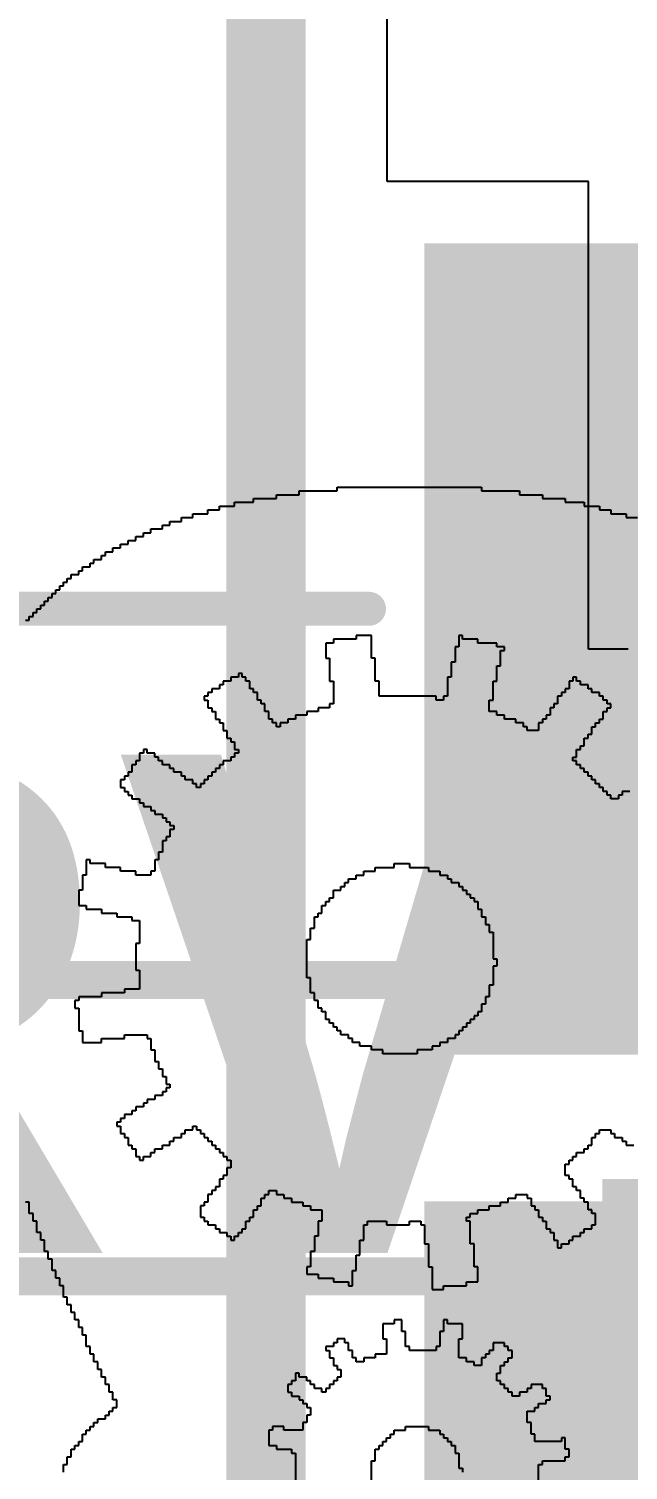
# Model space of a CAD drawing. Header units: inches. Extents: x 0 to 106, y 0 to 106.
# Drawn here: x 95.35 to 98, y 48.49 to 54.85 of the extents above; entities that cross this region are included whole.
import ezdxf

# ---------------------------------------------------------------- set-up
doc = ezdxf.new("R2010")
doc.units = ezdxf.units.IN
for name, color, linetype in [('Board Shape', 56, 'Continuous'), ('Bottom Overlay', 54, 'Continuous'), ('Mechanical 13', 56, 'Continuous'), ('Mechanical 15', 56, 'Continuous'), ('Top Layer', 1, 'Continuous'), ('Top Overlay', 2, 'Continuous'), ('Top Paste', 8, 'Continuous'), ('Top Solder', 216, 'Continuous')]:
    doc.layers.add(name, color=color, linetype=linetype)
doc.styles.add('Century Gothic_Bold', font='', dxfattribs={"height": 0.2})
doc.styles.get('Century Gothic_Bold').set_extended_font_data('Century Gothic', bold=True)

# ---------------------------------------------------------------- blocks, each defined once
blk = doc.blocks.new('MOLEX_430450418_258')
at = {"layer": 'Top Layer'}
blk.add_hatch(color=1, dxfattribs=at).paths.add_polyline_path([(-7.0999, 0.8251), (-3.6699, 0.8251), (-3.6699, -0.8249), (-7.0999, -0.8249)])
at = {"layer": 'Top Paste'}
blk.add_hatch(color=8, dxfattribs=at).paths.add_polyline_path([(-7.0999, 0.8251), (-3.6699, 0.8251), (-3.6699, -0.8249), (-7.0999, -0.8249)])
at = {"layer": 'Top Solder'}
blk.add_hatch(color=216, dxfattribs=at).paths.add_polyline_path([(-7.1761, 0.9013), (-3.5937, 0.9013), (-3.5937, -0.9011), (-7.1761, -0.9011)])
at = {"layer": 'Mechanical 13'}
blk.add_lwpolyline([(-6.8249, -5.5999, 0.127, 0.127, 0), (-6.8249, 5.6001, 0.127, 0.127, 0)], format="xyseb", dxfattribs=at)
at = {"layer": 'Mechanical 15'}
blk.add_lwpolyline([(-8.0949, -6.8699, 0.05, 0.05, 0), (-8.0949, 6.8701, 0.05, 0.05, 0)], format="xyseb", dxfattribs=at)
blk = doc.blocks.new('MOLEX_430450418_259')
at = {"layer": 'Top Layer'}
blk.add_hatch(color=1, dxfattribs=at).paths.add_polyline_path([(3.6701, 0.8251), (7.1001, 0.8251), (7.1001, -0.8249), (3.6701, -0.8249)])
at = {"layer": 'Top Paste'}
blk.add_hatch(color=8, dxfattribs=at).paths.add_polyline_path([(3.6701, 0.8251), (7.1001, 0.8251), (7.1001, -0.8249), (3.6701, -0.8249)])
at = {"layer": 'Top Solder'}
blk.add_hatch(color=216, dxfattribs=at).paths.add_polyline_path([(3.5939, 0.9013), (7.1763, 0.9013), (7.1763, -0.9011), (3.5939, -0.9011)])
at = {"layer": 'Mechanical 13'}
blk.add_lwpolyline([(6.8251, -5.5999, 0.127, 0.127, 0), (6.8251, 5.6001, 0.127, 0.127, 0)], format="xyseb", dxfattribs=at)
at = {"layer": 'Mechanical 15'}
blk.add_lwpolyline([(8.0951, -6.8699, 0.05, 0.05, 0), (8.0951, 6.8701, 0.05, 0.05, 0)], format="xyseb", dxfattribs=at)
at = {"layer": 'Top Overlay'}
blk.add_lwpolyline([(5.207, -4.064, 0.15, 0.15, 0), (5.207, -1.1449, 0.15, 0.15, 0)], format="xyseb", dxfattribs=at)
blk.add_lwpolyline([(5.1695, -1.1449, 0.075, 0.075, 1), (5.2445, -1.1449, 0.075, 0.075, 1)], format="xyseb", close=True, dxfattribs=at)

msp = doc.modelspace()

# ---------------------------------------------------------------- linework, layer by layer
at = {"layer": 'Board Shape'}
msp.add_lwpolyline([(68.1255, 103.7959, 0.2, 0.2, -0.680616), (76.6144, 5.5515, 0.2, 0.2, 0)], format="xyseb", dxfattribs=at)
at = {"layer": 'Bottom Overlay'}
for p, q in [((96.7146, 52.8134), (96.7146, 52.8302)), ((96.7146, 52.8302), (97.3526, 52.8302)), ((97.3526, 52.8302), (97.3526, 52.8134)), ((96.2612, 52.7463), (96.2612, 52.7631)), ((96.2612, 52.7631), (96.3451, 52.7631)), ((96.3451, 52.7631), (96.3451, 52.7799)), ((96.3451, 52.7799), (96.4459, 52.7799)), ((96.4459, 52.7799), (96.4459, 52.7966)), ((96.4459, 52.7966), (96.5466, 52.7966)), ((96.5466, 52.7966), (96.5466, 52.8134)), ((96.5466, 52.8134), (96.7146, 52.8134)), ((97.3526, 52.8134), (97.5205, 52.8134)), ((97.5205, 52.8134), (97.5205, 52.7966)), ((97.5205, 52.7966), (97.6213, 52.7966)), ((97.6213, 52.7966), (97.6213, 52.7799)), ((97.6213, 52.7799), (97.722, 52.7799)), ((97.722, 52.7799), (97.722, 52.7631)), ((97.722, 52.7631), (97.806, 52.7631)), ((97.806, 52.7631), (97.806, 52.7463)), ((96.0261, 52.6791), (96.0261, 52.6959)), ((96.0261, 52.6959), (96.0765, 52.6959)), ((96.0765, 52.6959), (96.0765, 52.7127)), ((96.0765, 52.7127), (96.1437, 52.7127)), ((96.1437, 52.7127), (96.1437, 52.7295)), ((96.1437, 52.7295), (96.194, 52.7295)), ((96.194, 52.7295), (96.194, 52.7463)), ((96.194, 52.7463), (96.2612, 52.7463)), ((97.806, 52.7463), (97.8731, 52.7463)), ((97.8731, 52.7463), (97.8731, 52.7295)), ((97.8731, 52.7295), (97.9235, 52.7295)), ((97.9235, 52.7295), (97.9235, 52.7127)), ((97.9235, 52.7127), (97.9907, 52.7127)), ((97.9907, 52.7127), (97.9907, 52.6959)), ((97.9907, 52.6959), (98.041, 52.6959)), ((95.8918, 52.6287), (95.8918, 52.6455)), ((95.8918, 52.6455), (95.9422, 52.6455)), ((95.9422, 52.6455), (95.9422, 52.6623)), ((95.9422, 52.6623), (95.9757, 52.6623)), ((95.9757, 52.6623), (95.9757, 52.6791)), ((95.9757, 52.6791), (96.0261, 52.6791)), ((95.7575, 52.5616), (95.7575, 52.5784)), ((95.7575, 52.5784), (95.791, 52.5784)), ((95.791, 52.5784), (95.791, 52.5952)), ((95.791, 52.5952), (95.8246, 52.5952)), ((95.8246, 52.5952), (95.8246, 52.6119)), ((95.8246, 52.6119), (95.8582, 52.6119)), ((95.8582, 52.6119), (95.8582, 52.6287)), ((95.8582, 52.6287), (95.8918, 52.6287)), ((95.6399, 52.4944), (95.6399, 52.5112)), ((95.6399, 52.5112), (95.6735, 52.5112)), ((95.6735, 52.5112), (95.6735, 52.528)), ((95.6735, 52.528), (95.6903, 52.528)), ((95.6903, 52.528), (95.6903, 52.5448)), ((95.6903, 52.5448), (95.7239, 52.5448)), ((95.7239, 52.5448), (95.7239, 52.5616)), ((95.7239, 52.5616), (95.7575, 52.5616)), ((95.5392, 52.4272), (95.5392, 52.444)), ((95.5392, 52.444), (95.5728, 52.444)), ((95.5728, 52.444), (95.5728, 52.4608)), ((95.5728, 52.4608), (95.5896, 52.4608)), ((95.5896, 52.4608), (95.5896, 52.4776)), ((95.5896, 52.4776), (95.6231, 52.4776)), ((95.6231, 52.4776), (95.6231, 52.4944)), ((95.6231, 52.4944), (95.6399, 52.4944)), ((95.472, 52.3601), (95.472, 52.3769)), ((95.472, 52.3769), (95.4888, 52.3769)), ((95.4888, 52.3769), (95.4888, 52.3937)), ((95.4888, 52.3937), (95.5056, 52.3937)), ((95.5056, 52.3937), (95.5056, 52.4104)), ((95.5056, 52.4104), (95.5224, 52.4104)), ((95.5224, 52.4104), (95.5224, 52.4272)), ((95.5224, 52.4272), (95.5392, 52.4272)), ((95.4216, 52.3097), (95.4216, 52.3265)), ((95.4216, 52.3265), (95.4384, 52.3265)), ((95.4384, 52.3265), (95.4384, 52.3433)), ((95.4384, 52.3433), (95.4552, 52.3433)), ((95.4552, 52.3433), (95.4552, 52.3601)), ((95.4552, 52.3601), (95.472, 52.3601)), ((95.3545, 52.2425), (95.3545, 52.2593)), ((95.3545, 52.2593), (95.3713, 52.2593)), ((95.3713, 52.2593), (95.3713, 52.2761)), ((95.3713, 52.2761), (95.3881, 52.2761)), ((95.3881, 52.2761), (95.3881, 52.2929)), ((95.3881, 52.2929), (95.4048, 52.2929)), ((95.4048, 52.2929), (95.4048, 52.3097)), ((95.4048, 52.3097), (95.4216, 52.3097)), ((95.3377, 52.2425), (95.3545, 52.2425)), ((96.6978, 52.1418), (96.6642, 52.1418)), ((96.6642, 52.1418), (96.6642, 52.0746)), ((96.7985, 52.1586), (96.6978, 52.1586)), ((96.6978, 52.1586), (96.6978, 52.1418)), ((96.8657, 52.1754), (96.7985, 52.1754)), ((96.7985, 52.1754), (96.7985, 52.1586)), ((96.8657, 52.0746), (96.8657, 52.1754)), ((97.2519, 52.125), (97.2351, 52.125)), ((97.2351, 52.125), (97.2351, 52.0578)), ((97.2687, 52.1754), (97.2519, 52.1754)), ((97.2519, 52.1754), (97.2519, 52.125)), ((97.2687, 52.1586), (97.2687, 52.1754)), ((97.3358, 52.1586), (97.2687, 52.1586)), ((97.3358, 52.1418), (97.3358, 52.1586)), ((97.4198, 52.1418), (97.3358, 52.1418)), ((97.4198, 52.125), (97.4198, 52.1418)), ((97.4534, 52.125), (97.4198, 52.125)), ((97.4534, 52.1082), (97.4534, 52.125)), ((96.6642, 52.0746), (96.681, 52.0746)), ((96.681, 52.0746), (96.681, 51.9739)), ((96.8825, 52.0746), (96.8657, 52.0746)), ((96.8825, 51.9739), (96.8825, 52.0746)), ((97.2351, 52.0578), (97.2183, 52.0578)), ((97.2183, 52.0578), (97.2183, 51.9907)), ((97.4366, 52.041), (97.4366, 52.1082)), ((97.4366, 52.1082), (97.4534, 52.1082)), ((96.2948, 52.0075), (96.278, 52.0075)), ((96.278, 52.0075), (96.278, 51.9907)), ((96.2948, 51.9907), (96.2948, 52.0075)), ((97.4198, 51.9739), (97.4198, 52.041)), ((97.4198, 52.041), (97.4366, 52.041)), ((96.194, 51.9403), (96.1604, 51.9403)), ((96.1604, 51.9403), (96.1604, 51.9235)), ((96.2108, 51.9571), (96.194, 51.9571)), ((96.194, 51.9571), (96.194, 51.9403)), ((96.2444, 51.9739), (96.2108, 51.9739)), ((96.2108, 51.9739), (96.2108, 51.9571)), ((96.278, 51.9907), (96.2444, 51.9907)), ((96.2444, 51.9907), (96.2444, 51.9739)), ((96.3116, 51.9907), (96.2948, 51.9907)), ((96.3116, 51.9739), (96.3116, 51.9907)), ((96.3284, 51.9739), (96.3116, 51.9739)), ((96.3284, 51.9403), (96.3284, 51.9739)), ((96.3451, 51.9403), (96.3284, 51.9403)), ((96.3451, 51.9235), (96.3451, 51.9403)), ((96.681, 51.9739), (96.6978, 51.9739)), ((96.6978, 51.9739), (96.6978, 51.8731)), ((96.8993, 51.9739), (96.8825, 51.9739)), ((96.8993, 51.9067), (96.8993, 51.9739)), ((97.2183, 51.9907), (97.2015, 51.9907)), ((97.2015, 51.9907), (97.2015, 51.9067)), ((97.403, 51.8899), (97.403, 51.9739)), ((97.403, 51.9739), (97.4198, 51.9739)), ((97.7388, 51.9403), (97.722, 51.9403)), ((97.722, 51.9403), (97.722, 51.9235)), ((97.7556, 51.9739), (97.7388, 51.9739)), ((97.7388, 51.9739), (97.7388, 51.9403)), ((97.7724, 51.9907), (97.7556, 51.9907)), ((97.7556, 51.9907), (97.7556, 51.9739)), ((97.7724, 51.9739), (97.7724, 51.9907)), ((97.7892, 51.9739), (97.7724, 51.9739)), ((97.7892, 51.9571), (97.7892, 51.9739)), ((97.8228, 51.9571), (97.7892, 51.9571)), ((97.8228, 51.9403), (97.8228, 51.9571)), ((97.8396, 51.9403), (97.8228, 51.9403)), ((97.8396, 51.9235), (97.8396, 51.9403)), ((96.1437, 51.9067), (96.1269, 51.9067)), ((96.1269, 51.9067), (96.1269, 51.8899)), ((96.1269, 51.8899), (96.1437, 51.8899)), ((96.1604, 51.9235), (96.1437, 51.9235)), ((96.1437, 51.9235), (96.1437, 51.9067)), ((96.1437, 51.8899), (96.1437, 51.8563)), ((96.3619, 51.9235), (96.3451, 51.9235)), ((96.3619, 51.8899), (96.3619, 51.9235)), ((96.3787, 51.8899), (96.3619, 51.8899)), ((96.3787, 51.8731), (96.3787, 51.8899)), ((96.3955, 51.8731), (96.3787, 51.8731)), ((96.3955, 51.8396), (96.3955, 51.8731)), ((96.6978, 51.8731), (96.681, 51.8731)), ((96.681, 51.8731), (96.681, 51.8563)), ((97.1511, 51.9067), (96.8993, 51.9067)), ((97.1511, 51.8899), (97.1511, 51.9067)), ((97.1847, 51.8899), (97.1511, 51.8899)), ((97.2015, 51.9067), (97.1847, 51.9067)), ((97.1847, 51.9067), (97.1847, 51.8899)), ((97.3862, 51.8396), (97.3862, 51.8899)), ((97.3862, 51.8899), (97.403, 51.8899)), ((97.6884, 51.8731), (97.6716, 51.8731)), ((97.6716, 51.8731), (97.6716, 51.8563)), ((97.7052, 51.9067), (97.6884, 51.9067)), ((97.6884, 51.9067), (97.6884, 51.8731)), ((97.722, 51.9235), (97.7052, 51.9235)), ((97.7052, 51.9235), (97.7052, 51.9067)), ((97.8731, 51.9235), (97.8396, 51.9235)), ((97.8731, 51.9067), (97.8731, 51.9235)), ((97.8899, 51.9067), (97.8731, 51.9067)), ((97.8899, 51.8899), (97.8899, 51.9067)), ((97.9067, 51.8899), (97.8899, 51.8899)), ((97.9067, 51.8731), (97.9067, 51.8899)), ((97.9235, 51.8731), (97.9067, 51.8731)), ((97.9235, 51.8563), (97.9235, 51.8731)), ((96.1437, 51.8563), (96.1604, 51.8563)), ((96.1604, 51.8563), (96.1604, 51.8396)), ((96.1604, 51.8396), (96.1772, 51.8396)), ((96.1772, 51.8396), (96.1772, 51.806)), ((96.1772, 51.806), (96.194, 51.806)), ((96.194, 51.806), (96.194, 51.7892)), ((96.4123, 51.8396), (96.3955, 51.8396)), ((96.4123, 51.806), (96.4123, 51.8396)), ((96.4291, 51.806), (96.4123, 51.806)), ((96.4291, 51.7892), (96.4291, 51.806)), ((96.5299, 51.806), (96.4963, 51.806)), ((96.4963, 51.806), (96.4963, 51.7892)), ((96.5802, 51.8228), (96.5299, 51.8228)), ((96.5299, 51.8228), (96.5299, 51.806)), ((96.6306, 51.8396), (96.5802, 51.8396)), ((96.5802, 51.8396), (96.5802, 51.8228)), ((96.681, 51.8563), (96.6306, 51.8563)), ((96.6306, 51.8563), (96.6306, 51.8396)), ((97.4198, 51.8396), (97.3862, 51.8396)), ((97.4198, 51.8228), (97.4198, 51.8396)), ((97.4534, 51.8228), (97.4198, 51.8228)), ((97.4534, 51.806), (97.4534, 51.8228)), ((97.5037, 51.806), (97.4534, 51.806)), ((97.5037, 51.7892), (97.5037, 51.806)), ((97.6381, 51.806), (97.6213, 51.806)), ((97.6213, 51.806), (97.6213, 51.7892)), ((97.6548, 51.8228), (97.6381, 51.8228)), ((97.6381, 51.8228), (97.6381, 51.806)), ((97.6716, 51.8563), (97.6548, 51.8563)), ((97.6548, 51.8563), (97.6548, 51.8228)), ((97.8731, 51.7892), (97.8731, 51.806)), ((97.8731, 51.806), (97.8899, 51.806)), ((97.8899, 51.806), (97.8899, 51.8396)), ((97.8899, 51.8396), (97.9067, 51.8396)), ((97.9067, 51.8396), (97.9067, 51.8563)), ((97.9067, 51.8563), (97.9235, 51.8563)), ((96.194, 51.7892), (96.2108, 51.7892)), ((96.2108, 51.7892), (96.2108, 51.7556)), ((96.2108, 51.7556), (96.2276, 51.7556)), ((96.2276, 51.7556), (96.2276, 51.722)), ((96.4459, 51.7892), (96.4291, 51.7892)), ((96.4459, 51.7724), (96.4459, 51.7892)), ((96.4627, 51.7724), (96.4459, 51.7724)), ((96.4963, 51.7892), (96.4627, 51.7892)), ((96.4627, 51.7892), (96.4627, 51.7724)), ((97.5373, 51.7892), (97.5037, 51.7892)), ((97.5373, 51.7724), (97.5373, 51.7892)), ((97.5541, 51.7724), (97.5373, 51.7724)), ((97.5541, 51.7556), (97.5541, 51.7724)), ((97.6045, 51.7556), (97.5541, 51.7556)), ((97.6213, 51.7892), (97.6045, 51.7892)), ((97.6045, 51.7892), (97.6045, 51.7556)), ((97.8396, 51.7388), (97.8396, 51.7724)), ((97.8396, 51.7724), (97.8563, 51.7724)), ((97.8563, 51.7724), (97.8563, 51.7892)), ((97.8563, 51.7892), (97.8731, 51.7892)), ((96.2276, 51.722), (96.2444, 51.722)), ((96.2444, 51.722), (96.2444, 51.7052)), ((96.2444, 51.7052), (96.2612, 51.7052)), ((96.2612, 51.7052), (96.2612, 51.6716)), ((97.7892, 51.6716), (97.7892, 51.6884)), ((97.7892, 51.6884), (97.806, 51.6884)), ((97.806, 51.6884), (97.806, 51.722)), ((97.806, 51.722), (97.8228, 51.722)), ((97.8228, 51.722), (97.8228, 51.7388)), ((97.8228, 51.7388), (97.8396, 51.7388)), ((95.8414, 51.6213), (95.8246, 51.6213)), ((95.8246, 51.6213), (95.8246, 51.6045)), ((95.8582, 51.6549), (95.8414, 51.6549)), ((95.8414, 51.6549), (95.8414, 51.6213)), ((95.875, 51.6716), (95.8582, 51.6716)), ((95.8582, 51.6716), (95.8582, 51.6549)), ((95.875, 51.6549), (95.875, 51.6716)), ((95.9086, 51.6549), (95.875, 51.6549)), ((95.9086, 51.6381), (95.9086, 51.6549)), ((95.9254, 51.6381), (95.9086, 51.6381)), ((95.9254, 51.6213), (95.9254, 51.6381)), ((95.9422, 51.6213), (95.9254, 51.6213)), ((95.9422, 51.6045), (95.9422, 51.6213)), ((96.2444, 51.6213), (96.2108, 51.6213)), ((96.2108, 51.6213), (96.2108, 51.6045)), ((96.2612, 51.6381), (96.2444, 51.6381)), ((96.2444, 51.6381), (96.2444, 51.6213)), ((96.2612, 51.6716), (96.278, 51.6716)), ((96.278, 51.6549), (96.2612, 51.6549)), ((96.2612, 51.6549), (96.2612, 51.6381)), ((96.278, 51.6716), (96.278, 51.6549)), ((97.7556, 51.6213), (97.7556, 51.6381)), ((97.7556, 51.6381), (97.7724, 51.6381)), ((97.7724, 51.6213), (97.7556, 51.6213)), ((97.7724, 51.6381), (97.7724, 51.6716)), ((97.7724, 51.6716), (97.7892, 51.6716)), ((97.7724, 51.6045), (97.7724, 51.6213)), ((95.791, 51.5541), (95.7743, 51.5541)), ((95.7743, 51.5541), (95.7743, 51.5373)), ((95.8078, 51.5709), (95.791, 51.5709)), ((95.791, 51.5709), (95.791, 51.5541)), ((95.8246, 51.6045), (95.8078, 51.6045)), ((95.8078, 51.6045), (95.8078, 51.5709)), ((95.9757, 51.6045), (95.9422, 51.6045)), ((95.9757, 51.5877), (95.9757, 51.6045)), ((95.9925, 51.5877), (95.9757, 51.5877)), ((95.9925, 51.5709), (95.9925, 51.5877)), ((96.0261, 51.5709), (95.9925, 51.5709)), ((96.0261, 51.5541), (96.0261, 51.5709)), ((96.0429, 51.5541), (96.0261, 51.5541)), ((96.0429, 51.5373), (96.0429, 51.5541)), ((96.1604, 51.5541), (96.1437, 51.5541)), ((96.1437, 51.5541), (96.1437, 51.5373)), ((96.1772, 51.5709), (96.1604, 51.5709)), ((96.1604, 51.5709), (96.1604, 51.5541)), ((96.194, 51.5877), (96.1772, 51.5877)), ((96.1772, 51.5877), (96.1772, 51.5709)), ((96.2108, 51.6045), (96.194, 51.6045)), ((96.194, 51.6045), (96.194, 51.5877)), ((97.7892, 51.6045), (97.7724, 51.6045)), ((97.7892, 51.5877), (97.7892, 51.6045)), ((97.806, 51.5877), (97.7892, 51.5877)), ((97.806, 51.5709), (97.806, 51.5877)), ((97.8228, 51.5709), (97.806, 51.5709)), ((97.8228, 51.5541), (97.8228, 51.5709)), ((97.8396, 51.5541), (97.8228, 51.5541)), ((97.8396, 51.5373), (97.8396, 51.5541)), ((95.7743, 51.5373), (95.7575, 51.5373)), ((95.7575, 51.5373), (95.7575, 51.5037)), ((95.7575, 51.5037), (95.7743, 51.5037)), ((95.7743, 51.5037), (95.7743, 51.4869)), ((95.7743, 51.4869), (95.791, 51.4869)), ((95.791, 51.4869), (95.791, 51.4702)), ((96.0765, 51.5373), (96.0429, 51.5373)), ((96.0765, 51.5205), (96.0765, 51.5373)), ((96.0933, 51.5205), (96.0765, 51.5205)), ((96.0933, 51.5037), (96.0933, 51.5205)), ((96.1101, 51.5037), (96.0933, 51.5037)), ((96.1269, 51.5205), (96.1101, 51.5205)), ((96.1101, 51.5205), (96.1101, 51.5037)), ((96.1437, 51.5373), (96.1269, 51.5373)), ((96.1269, 51.5373), (96.1269, 51.5205)), ((97.8563, 51.5373), (97.8396, 51.5373)), ((97.8563, 51.5205), (97.8563, 51.5373)), ((97.8731, 51.5205), (97.8563, 51.5205)), ((97.8731, 51.5037), (97.8731, 51.5205)), ((97.8899, 51.5037), (97.8731, 51.5037)), ((97.8899, 51.4869), (97.8899, 51.5037)), ((97.9067, 51.4869), (97.8899, 51.4869)), ((97.9067, 51.4702), (97.9067, 51.4869)), ((98.0075, 51.4869), (97.9739, 51.4869)), ((97.9739, 51.4869), (97.9739, 51.4702)), ((95.791, 51.4702), (95.8078, 51.4702)), ((95.8078, 51.4702), (95.8078, 51.4534)), ((95.8078, 51.4534), (95.8414, 51.4534)), ((95.8414, 51.4534), (95.8414, 51.4366)), ((95.8414, 51.4366), (95.8582, 51.4366)), ((95.8582, 51.4366), (95.8582, 51.4198)), ((97.9235, 51.4702), (97.9067, 51.4702)), ((97.9235, 51.4534), (97.9235, 51.4702)), ((97.9571, 51.4534), (97.9235, 51.4534)), ((97.9739, 51.4702), (97.9571, 51.4702)), ((97.9571, 51.4702), (97.9571, 51.4534)), ((95.8582, 51.4198), (95.8918, 51.4198)), ((95.8918, 51.4198), (95.8918, 51.403)), ((95.8918, 51.403), (95.9086, 51.403)), ((95.9086, 51.403), (95.9086, 51.3862)), ((95.9086, 51.3862), (95.9422, 51.3862)), ((95.9422, 51.3862), (95.9422, 51.3694)), ((95.9422, 51.3694), (95.959, 51.3694)), ((95.959, 51.3694), (95.959, 51.3526)), ((95.959, 51.3526), (95.9757, 51.3526)), ((95.9757, 51.3526), (95.9757, 51.3358)), ((95.9757, 51.3358), (95.9925, 51.3358)), ((95.9925, 51.319), (95.9757, 51.319)), ((95.9757, 51.319), (95.9757, 51.2854)), ((95.9925, 51.3358), (95.9925, 51.319)), ((95.959, 51.2687), (95.9422, 51.2687)), ((95.9422, 51.2687), (95.9422, 51.2183)), ((95.9757, 51.2854), (95.959, 51.2854)), ((95.959, 51.2854), (95.959, 51.2687)), ((95.6231, 51.1847), (95.6063, 51.1847)), ((95.6063, 51.1847), (95.6063, 51.1175)), ((95.6231, 51.1679), (95.6231, 51.1847)), ((95.6903, 51.1679), (95.6231, 51.1679)), ((95.6903, 51.1511), (95.6903, 51.1679)), ((95.9254, 51.1847), (95.9086, 51.1847)), ((95.9086, 51.1847), (95.9086, 51.1343)), ((95.9422, 51.2183), (95.9254, 51.2183)), ((95.9254, 51.2183), (95.9254, 51.1847)), ((96.9664, 51.1511), (96.9664, 51.1679)), ((96.9664, 51.1679), (97.0336, 51.1679)), ((97.0336, 51.1679), (97.0336, 51.1511)), ((95.6063, 51.1175), (95.5896, 51.1175)), ((95.5896, 51.1175), (95.5896, 51.0504)), ((95.7575, 51.1511), (95.6903, 51.1511)), ((95.7575, 51.1343), (95.7575, 51.1511)), ((95.8246, 51.1343), (95.7575, 51.1343)), ((95.8246, 51.1175), (95.8246, 51.1343)), ((95.8918, 51.1175), (95.8246, 51.1175)), ((95.9086, 51.1343), (95.8918, 51.1343)), ((95.8918, 51.1343), (95.8918, 51.1175)), ((96.7985, 51.1007), (96.7985, 51.1175)), ((96.7985, 51.1175), (96.8321, 51.1175)), ((96.8321, 51.1175), (96.8321, 51.1343)), ((96.8321, 51.1343), (96.8825, 51.1343)), ((96.8825, 51.1343), (96.8825, 51.1511)), ((96.8825, 51.1511), (96.9664, 51.1511)), ((97.0336, 51.1511), (97.1175, 51.1511)), ((97.1175, 51.1511), (97.1175, 51.1343)), ((97.1175, 51.1343), (97.1679, 51.1343)), ((97.1679, 51.1343), (97.1679, 51.1175)), ((97.1679, 51.1175), (97.2015, 51.1175)), ((97.2015, 51.1175), (97.2015, 51.1007)), ((95.5896, 51.0504), (95.5728, 51.0504)), ((95.5728, 51.0504), (95.5728, 50.9832)), ((96.6978, 51.0168), (96.6978, 51.0504)), ((96.6978, 51.0504), (96.7313, 51.0504)), ((96.7313, 51.0504), (96.7313, 51.0672)), ((96.7313, 51.0672), (96.7481, 51.0672)), ((96.7481, 51.0672), (96.7481, 51.084)), ((96.7481, 51.084), (96.7649, 51.084)), ((96.7649, 51.084), (96.7649, 51.1007)), ((96.7649, 51.1007), (96.7985, 51.1007)), ((97.2015, 51.1007), (97.2183, 51.1007)), ((97.2183, 51.1007), (97.2183, 51.084)), ((97.2183, 51.084), (97.2519, 51.084)), ((97.2519, 51.084), (97.2519, 51.0672)), ((97.2519, 51.0672), (97.2687, 51.0672)), ((97.2687, 51.0672), (97.2687, 51.0504)), ((97.2687, 51.0504), (97.2854, 51.0504)), ((97.2854, 51.0504), (97.2854, 51.0336)), ((95.5728, 50.9832), (95.6063, 50.9832)), ((95.6063, 50.9832), (95.6063, 50.9664)), ((96.6474, 50.9496), (96.6474, 50.9832)), ((96.6474, 50.9832), (96.6642, 50.9832)), ((96.6642, 50.9832), (96.6642, 51)), ((96.6642, 51), (96.681, 51)), ((96.681, 51), (96.681, 51.0168)), ((96.681, 51.0168), (96.6978, 51.0168)), ((97.2854, 51.0336), (97.3022, 51.0336)), ((97.3022, 51.0336), (97.3022, 51.0168)), ((97.3022, 51.0168), (97.319, 51.0168)), ((97.319, 51.0168), (97.319, 51)), ((97.319, 51), (97.3358, 51)), ((97.3358, 51), (97.3358, 50.9664)), ((95.6063, 50.9664), (95.6735, 50.9664)), ((95.6735, 50.9664), (95.6735, 50.9496)), ((95.6735, 50.9496), (95.7407, 50.9496)), ((95.7407, 50.9496), (95.7407, 50.9328)), ((95.7407, 50.9328), (95.8078, 50.9328)), ((95.8078, 50.9328), (95.8078, 50.916)), ((95.8078, 50.916), (95.8414, 50.916)), ((95.8414, 50.916), (95.8414, 50.8153)), ((96.6138, 50.8825), (96.6138, 50.9328)), ((96.6138, 50.9328), (96.6306, 50.9328)), ((96.6306, 50.9328), (96.6306, 50.9496)), ((96.6306, 50.9496), (96.6474, 50.9496)), ((97.3358, 50.9664), (97.3526, 50.9664)), ((97.3526, 50.9664), (97.3526, 50.9328)), ((97.3526, 50.9328), (97.3694, 50.9328)), ((97.3694, 50.9328), (97.3694, 50.8993)), ((96.597, 50.8321), (96.597, 50.8825)), ((96.597, 50.8825), (96.6138, 50.8825)), ((97.3694, 50.8993), (97.3862, 50.8993)), ((97.3862, 50.8993), (97.3862, 50.8657)), ((97.3862, 50.8657), (97.403, 50.8657)), ((97.403, 50.8657), (97.403, 50.7481)), ((95.8414, 50.8153), (95.8246, 50.8153)), ((95.8246, 50.8153), (95.8246, 50.6978)), ((96.5802, 50.6642), (96.5802, 50.8321)), ((96.5802, 50.8321), (96.597, 50.8321)), ((97.403, 50.7481), (97.4198, 50.7481)), ((97.4198, 50.7481), (97.4198, 50.7146)), ((95.8246, 50.6978), (95.8414, 50.6978)), ((95.8414, 50.6978), (95.8414, 50.6138)), ((96.597, 50.6642), (96.5802, 50.6642)), ((96.597, 50.597), (96.597, 50.6642)), ((97.4198, 50.7146), (97.403, 50.7146)), ((97.403, 50.7146), (97.403, 50.6306)), ((95.7743, 50.597), (95.6735, 50.597)), ((95.6735, 50.597), (95.6735, 50.5802)), ((95.8414, 50.6138), (95.7743, 50.6138)), ((95.7743, 50.6138), (95.7743, 50.597)), ((96.6138, 50.597), (96.597, 50.597)), ((96.6138, 50.5634), (96.6138, 50.597)), ((97.403, 50.6306), (97.3862, 50.6306)), ((97.3862, 50.6306), (97.3862, 50.5802)), ((95.5728, 50.5634), (95.556, 50.5634)), ((95.556, 50.5634), (95.556, 50.5299)), ((95.556, 50.5299), (95.5728, 50.5299)), ((95.6735, 50.5802), (95.5728, 50.5802)), ((95.5728, 50.5802), (95.5728, 50.5634)), ((95.5728, 50.5299), (95.5728, 50.4291)), ((96.6306, 50.5634), (96.6138, 50.5634)), ((96.6306, 50.5299), (96.6306, 50.5634)), ((96.6474, 50.5299), (96.6306, 50.5299)), ((96.6474, 50.5131), (96.6474, 50.5299)), ((97.3694, 50.5466), (97.3526, 50.5466)), ((97.3526, 50.5466), (97.3526, 50.5131)), ((97.3862, 50.5802), (97.3694, 50.5802)), ((97.3694, 50.5802), (97.3694, 50.5466)), ((96.6642, 50.5131), (96.6474, 50.5131)), ((96.6642, 50.4795), (96.6642, 50.5131)), ((96.681, 50.4795), (96.6642, 50.4795)), ((96.681, 50.4627), (96.681, 50.4795)), ((97.319, 50.4795), (97.3022, 50.4795)), ((97.3022, 50.4795), (97.3022, 50.4627)), ((97.3358, 50.4963), (97.319, 50.4963)), ((97.319, 50.4963), (97.319, 50.4795)), ((97.3526, 50.5131), (97.3358, 50.5131)), ((97.3358, 50.5131), (97.3358, 50.4963)), ((95.5728, 50.4291), (95.5896, 50.4291)), ((95.5896, 50.4291), (95.5896, 50.3787)), ((95.7743, 50.3955), (95.7743, 50.4123)), ((95.7743, 50.4123), (95.875, 50.4123)), ((95.875, 50.4123), (95.875, 50.3955)), ((96.6978, 50.4627), (96.681, 50.4627)), ((96.6978, 50.4459), (96.6978, 50.4627)), ((96.7146, 50.4459), (96.6978, 50.4459)), ((96.7146, 50.4291), (96.7146, 50.4459)), ((96.7313, 50.4291), (96.7146, 50.4291)), ((96.7313, 50.4123), (96.7313, 50.4291)), ((96.7649, 50.4123), (96.7313, 50.4123)), ((96.7649, 50.3955), (96.7649, 50.4123)), ((97.2519, 50.4123), (97.2351, 50.4123)), ((97.2351, 50.4123), (97.2351, 50.3955)), ((97.2687, 50.4291), (97.2519, 50.4291)), ((97.2519, 50.4291), (97.2519, 50.4123)), ((97.2854, 50.4459), (97.2687, 50.4459)), ((97.2687, 50.4459), (97.2687, 50.4291)), ((97.3022, 50.4627), (97.2854, 50.4627)), ((97.2854, 50.4627), (97.2854, 50.4459)), ((95.5896, 50.3787), (95.6735, 50.3787)), ((95.6735, 50.3787), (95.6735, 50.3955)), ((95.6735, 50.3955), (95.7743, 50.3955)), ((95.875, 50.3955), (95.8918, 50.3955)), ((95.8918, 50.3955), (95.8918, 50.3451)), ((95.8918, 50.3451), (95.9086, 50.3451)), ((95.9086, 50.3451), (95.9086, 50.2948)), ((96.7817, 50.3955), (96.7649, 50.3955)), ((96.7817, 50.3787), (96.7817, 50.3955)), ((96.8153, 50.3787), (96.7817, 50.3787)), ((96.8153, 50.3619), (96.8153, 50.3787)), ((96.8657, 50.3619), (96.8153, 50.3619)), ((96.8657, 50.3451), (96.8657, 50.3619)), ((96.916, 50.3451), (96.8657, 50.3451)), ((96.916, 50.3284), (96.916, 50.3451)), ((97.1343, 50.3451), (97.0672, 50.3451)), ((97.0672, 50.3451), (97.0672, 50.3284)), ((97.1679, 50.3619), (97.1343, 50.3619)), ((97.1343, 50.3619), (97.1343, 50.3451)), ((97.2015, 50.3787), (97.1679, 50.3787)), ((97.1679, 50.3787), (97.1679, 50.3619)), ((97.2351, 50.3955), (97.2015, 50.3955)), ((97.2015, 50.3955), (97.2015, 50.3787)), ((95.9086, 50.2948), (95.9254, 50.2948)), ((95.9254, 50.2948), (95.9254, 50.2612)), ((97.0672, 50.3284), (96.916, 50.3284)), ((95.9254, 50.2612), (95.9422, 50.2612)), ((95.9422, 50.2612), (95.9422, 50.2276)), ((95.9422, 50.2276), (95.959, 50.2276)), ((95.959, 50.2276), (95.959, 50.194)), ((95.959, 50.1604), (95.9422, 50.1604)), ((95.9422, 50.1604), (95.9422, 50.1437)), ((95.959, 50.194), (95.9757, 50.194)), ((95.9757, 50.1772), (95.959, 50.1772)), ((95.959, 50.1772), (95.959, 50.1604)), ((95.9757, 50.194), (95.9757, 50.1772)), ((95.8582, 50.0933), (95.8246, 50.0933)), ((95.8246, 50.0933), (95.8246, 50.0765)), ((95.875, 50.1101), (95.8582, 50.1101)), ((95.8582, 50.1101), (95.8582, 50.0933)), ((95.9086, 50.1269), (95.875, 50.1269)), ((95.875, 50.1269), (95.875, 50.1101)), ((95.9422, 50.1437), (95.9086, 50.1437)), ((95.9086, 50.1437), (95.9086, 50.1269)), ((95.7575, 50.0261), (95.7407, 50.0261)), ((95.7407, 50.0261), (95.7407, 50.0093)), ((95.7743, 50.0429), (95.7575, 50.0429)), ((95.7575, 50.0429), (95.7575, 50.0261)), ((95.8078, 50.0597), (95.7743, 50.0597)), ((95.7743, 50.0597), (95.7743, 50.0429)), ((95.8246, 50.0765), (95.8078, 50.0765)), ((95.8078, 50.0765), (95.8078, 50.0597)), ((95.7407, 50.0093), (95.7575, 50.0093)), ((95.7575, 50.0093), (95.7575, 49.9757)), ((95.7575, 49.9757), (95.7743, 49.9757)), ((95.7743, 49.9757), (95.7743, 49.959)), ((95.7743, 49.959), (95.791, 49.959)), ((95.791, 49.959), (95.791, 49.9254)), ((95.9925, 49.9422), (95.9925, 49.959)), ((95.9925, 49.959), (96.0261, 49.959)), ((96.0261, 49.959), (96.0261, 49.9757)), ((96.0261, 49.9757), (96.0429, 49.9757)), ((96.0429, 49.9757), (96.0429, 49.9925)), ((96.0429, 49.9925), (96.0765, 49.9925)), ((96.0765, 49.9925), (96.0765, 50.0093)), ((96.0765, 50.0093), (96.0933, 50.0093)), ((96.0933, 50.0093), (96.0933, 49.9925)), ((96.0933, 49.9925), (96.1101, 49.9925)), ((96.1101, 49.9925), (96.1101, 49.9757)), ((96.1101, 49.9757), (96.1269, 49.9757)), ((96.1269, 49.9757), (96.1269, 49.959)), ((96.1269, 49.959), (96.1437, 49.959)), ((96.1437, 49.959), (96.1437, 49.9422)), ((97.8396, 49.9254), (97.8396, 49.959)), ((97.8396, 49.959), (97.8563, 49.959)), ((97.8563, 49.959), (97.8563, 49.9757)), ((97.8563, 49.9757), (97.8731, 49.9757)), ((97.8731, 49.9757), (97.8731, 49.9925)), ((97.8731, 49.9925), (97.9235, 49.9925)), ((97.9235, 49.9925), (97.9235, 49.9757)), ((97.9235, 49.9757), (97.9403, 49.9757)), ((97.9403, 49.9757), (97.9403, 49.959)), ((97.9403, 49.959), (97.9739, 49.959)), ((97.9739, 49.959), (97.9739, 49.9422)), ((95.791, 49.9254), (95.8078, 49.9254)), ((95.8078, 49.9254), (95.8078, 49.9086)), ((95.8078, 49.9086), (95.8246, 49.9086)), ((95.8246, 49.9086), (95.8246, 49.875)), ((95.9086, 49.8918), (95.9086, 49.9086)), ((95.9086, 49.9086), (95.9422, 49.9086)), ((95.9422, 49.9086), (95.9422, 49.9254)), ((95.9422, 49.9254), (95.9757, 49.9254)), ((95.9757, 49.9254), (95.9757, 49.9422)), ((95.9757, 49.9422), (95.9925, 49.9422)), ((96.1437, 49.9422), (96.1604, 49.9422)), ((96.1604, 49.9422), (96.1604, 49.9254)), ((96.1604, 49.9254), (96.1772, 49.9254)), ((96.1772, 49.9254), (96.1772, 49.9086)), ((96.1772, 49.9086), (96.194, 49.9086)), ((96.194, 49.9086), (96.194, 49.8918)), ((97.806, 49.8918), (97.806, 49.9086)), ((97.806, 49.9086), (97.8228, 49.9086)), ((97.8228, 49.9086), (97.8228, 49.9254)), ((97.8228, 49.9254), (97.8396, 49.9254)), ((97.9739, 49.9422), (97.9907, 49.9422)), ((97.9907, 49.9422), (97.9907, 49.9254)), ((97.9907, 49.9254), (98.0243, 49.9254)), ((95.8246, 49.875), (95.8414, 49.875)), ((95.8414, 49.875), (95.8414, 49.8582)), ((95.8414, 49.8582), (95.8582, 49.8582)), ((95.8582, 49.8582), (95.8582, 49.875)), ((95.8582, 49.875), (95.8918, 49.875)), ((95.8918, 49.875), (95.8918, 49.8918)), ((95.8918, 49.8918), (95.9086, 49.8918)), ((96.194, 49.8918), (96.2108, 49.8918)), ((96.2108, 49.8918), (96.2108, 49.875)), ((96.2108, 49.875), (96.2276, 49.875)), ((96.2276, 49.875), (96.2276, 49.8582)), ((96.2276, 49.8582), (96.2444, 49.8582)), ((96.2444, 49.8582), (96.2444, 49.8246)), ((97.722, 49.791), (97.722, 49.8414)), ((97.722, 49.8414), (97.7388, 49.8414)), ((97.7388, 49.8414), (97.7388, 49.8582)), ((97.7388, 49.8582), (97.7556, 49.8582)), ((97.7556, 49.8582), (97.7556, 49.875)), ((97.7556, 49.875), (97.7724, 49.875)), ((97.7724, 49.875), (97.7724, 49.8918)), ((97.7724, 49.8918), (97.806, 49.8918)), ((96.2108, 49.7743), (96.194, 49.7743)), ((96.194, 49.7743), (96.194, 49.7407)), ((96.2276, 49.791), (96.2108, 49.791)), ((96.2108, 49.791), (96.2108, 49.7743)), ((96.2444, 49.8246), (96.2276, 49.8246)), ((96.2276, 49.8246), (96.2276, 49.791)), ((97.7388, 49.791), (97.722, 49.791)), ((97.7388, 49.7743), (97.7388, 49.791)), ((97.7556, 49.7743), (97.7388, 49.7743)), ((97.7556, 49.7407), (97.7556, 49.7743)), ((96.1604, 49.7071), (96.1437, 49.7071)), ((96.1437, 49.7071), (96.1437, 49.6735)), ((96.1772, 49.7239), (96.1604, 49.7239)), ((96.1604, 49.7239), (96.1604, 49.7071)), ((96.194, 49.7407), (96.1772, 49.7407)), ((96.1772, 49.7407), (96.1772, 49.7239)), ((96.3955, 49.6903), (96.3955, 49.7071)), ((96.3955, 49.7071), (96.4123, 49.7071)), ((96.4123, 49.7071), (96.4123, 49.7239)), ((96.4123, 49.7239), (96.4459, 49.7239)), ((96.4459, 49.7239), (96.4459, 49.7071)), ((96.4459, 49.7071), (96.4795, 49.7071)), ((96.4795, 49.7071), (96.4795, 49.6903)), ((97.5037, 49.6903), (97.5037, 49.7071)), ((97.5037, 49.7071), (97.5541, 49.7071)), ((97.5541, 49.7071), (97.5541, 49.6903)), ((97.7724, 49.7407), (97.7556, 49.7407)), ((97.7724, 49.7239), (97.7724, 49.7407)), ((97.7892, 49.7239), (97.7724, 49.7239)), ((97.7892, 49.6903), (97.7892, 49.7239)), ((95.3545, 49.6735), (95.3377, 49.6735)), ((95.3545, 49.6231), (95.3545, 49.6735)), ((96.1269, 49.6567), (96.1101, 49.6567)), ((96.1101, 49.6567), (96.1101, 49.6063)), ((96.1437, 49.6735), (96.1269, 49.6735)), ((96.1269, 49.6735), (96.1269, 49.6567)), ((96.3451, 49.6063), (96.3451, 49.6399)), ((96.3451, 49.6399), (96.3619, 49.6399)), ((96.3619, 49.6399), (96.3619, 49.6567)), ((96.3619, 49.6567), (96.3787, 49.6567)), ((96.3787, 49.6567), (96.3787, 49.6903)), ((96.3787, 49.6903), (96.3955, 49.6903)), ((96.4795, 49.6903), (96.5131, 49.6903)), ((96.5131, 49.6903), (96.5131, 49.6735)), ((96.5131, 49.6735), (96.5634, 49.6735)), ((96.5634, 49.6735), (96.5634, 49.6567)), ((96.5634, 49.6567), (96.597, 49.6567)), ((96.597, 49.6567), (96.597, 49.6399)), ((96.597, 49.6399), (96.6474, 49.6399)), ((96.6474, 49.6399), (96.6474, 49.5896)), ((97.3358, 49.6231), (97.3358, 49.6399)), ((97.3358, 49.6399), (97.3862, 49.6399)), ((97.3862, 49.6399), (97.3862, 49.6567)), ((97.3862, 49.6567), (97.4366, 49.6567)), ((97.4366, 49.6567), (97.4366, 49.6735)), ((97.4366, 49.6735), (97.4701, 49.6735)), ((97.4701, 49.6735), (97.4701, 49.6903)), ((97.4701, 49.6903), (97.5037, 49.6903)), ((97.5541, 49.6903), (97.5709, 49.6903)), ((97.5709, 49.6903), (97.5709, 49.6567)), ((97.5709, 49.6567), (97.5877, 49.6567)), ((97.5877, 49.6567), (97.5877, 49.6399)), ((97.5877, 49.6399), (97.6045, 49.6399)), ((97.6045, 49.6399), (97.6045, 49.6063)), ((97.806, 49.6903), (97.7892, 49.6903)), ((97.806, 49.6735), (97.806, 49.6903)), ((97.8228, 49.6735), (97.806, 49.6735)), ((97.8228, 49.6399), (97.8228, 49.6735)), ((97.8396, 49.6399), (97.8228, 49.6399)), ((97.8396, 49.6231), (97.8396, 49.6399)), ((95.3713, 49.6231), (95.3545, 49.6231)), ((95.3713, 49.5896), (95.3713, 49.6231)), ((95.3881, 49.5896), (95.3713, 49.5896)), ((95.3881, 49.5392), (95.3881, 49.5896)), ((96.1101, 49.6063), (96.1269, 49.6063)), ((96.1269, 49.6063), (96.1269, 49.5896)), ((96.1269, 49.5896), (96.1437, 49.5896)), ((96.1437, 49.5896), (96.1437, 49.5728)), ((96.3116, 49.556), (96.3116, 49.5896)), ((96.3116, 49.5896), (96.3284, 49.5896)), ((96.3284, 49.5896), (96.3284, 49.6063)), ((96.3284, 49.6063), (96.3451, 49.6063)), ((96.6474, 49.5896), (96.6306, 49.5896)), ((96.6306, 49.5896), (96.6306, 49.5224)), ((96.8489, 49.5728), (96.8489, 49.5896)), ((96.8489, 49.5896), (96.9328, 49.5896)), ((96.9328, 49.5896), (96.9328, 49.5728)), ((97.0336, 49.5728), (97.0336, 49.5896)), ((97.0336, 49.5896), (97.084, 49.5896)), ((97.084, 49.5896), (97.084, 49.5728)), ((97.2854, 49.5896), (97.2854, 49.6063)), ((97.2854, 49.6063), (97.3022, 49.6063)), ((97.3022, 49.5896), (97.2854, 49.5896)), ((97.3022, 49.6063), (97.3022, 49.6231)), ((97.3022, 49.6231), (97.3358, 49.6231)), ((97.3022, 49.4888), (97.3022, 49.5896)), ((97.6045, 49.6063), (97.6213, 49.6063)), ((97.6213, 49.6063), (97.6213, 49.5896)), ((97.6213, 49.5896), (97.6381, 49.5896)), ((97.6381, 49.5896), (97.6381, 49.556)), ((97.8563, 49.6231), (97.8396, 49.6231)), ((97.8563, 49.5728), (97.8563, 49.6231)), ((95.4048, 49.5392), (95.3881, 49.5392)), ((95.4048, 49.5056), (95.4048, 49.5392)), ((96.1437, 49.5728), (96.1772, 49.5728)), ((96.1772, 49.5728), (96.1772, 49.556)), ((96.1772, 49.556), (96.194, 49.556)), ((96.194, 49.556), (96.194, 49.5392)), ((96.194, 49.5392), (96.2276, 49.5392)), ((96.2276, 49.5392), (96.2276, 49.5224)), ((96.2276, 49.5224), (96.2444, 49.5224)), ((96.2444, 49.5224), (96.2444, 49.5056)), ((96.2612, 49.5056), (96.2612, 49.5224)), ((96.2612, 49.5224), (96.278, 49.5224)), ((96.278, 49.5224), (96.278, 49.5392)), ((96.278, 49.5392), (96.2948, 49.5392)), ((96.2948, 49.5392), (96.2948, 49.556)), ((96.2948, 49.556), (96.3116, 49.556)), ((96.6306, 49.5224), (96.6138, 49.5224)), ((96.6138, 49.5224), (96.6138, 49.4552)), ((96.8321, 49.5056), (96.8321, 49.5728)), ((96.8321, 49.5728), (96.8489, 49.5728)), ((96.9328, 49.5728), (97.0336, 49.5728)), ((97.084, 49.5728), (97.1007, 49.5728)), ((97.1007, 49.5728), (97.1007, 49.4888)), ((97.6381, 49.556), (97.6548, 49.556)), ((97.6548, 49.556), (97.6548, 49.5392)), ((97.6548, 49.5392), (97.6716, 49.5392)), ((97.6716, 49.5392), (97.6716, 49.5056)), ((97.7556, 49.5056), (97.7556, 49.5224)), ((97.7556, 49.5224), (97.7892, 49.5224)), ((97.7892, 49.5224), (97.7892, 49.5392)), ((97.7892, 49.5392), (97.806, 49.5392)), ((97.806, 49.5392), (97.806, 49.556)), ((97.806, 49.556), (97.8396, 49.556)), ((97.8396, 49.556), (97.8396, 49.5728)), ((97.8396, 49.5728), (97.8563, 49.5728)), ((95.4216, 49.5056), (95.4048, 49.5056)), ((95.4216, 49.4552), (95.4216, 49.5056)), ((95.4384, 49.4552), (95.4216, 49.4552)), ((95.4384, 49.4216), (95.4384, 49.4552)), ((96.2444, 49.5056), (96.2612, 49.5056)), ((96.6138, 49.4552), (96.597, 49.4552)), ((96.597, 49.4552), (96.597, 49.3881)), ((96.8153, 49.4384), (96.8153, 49.5056)), ((96.8153, 49.5056), (96.8321, 49.5056)), ((97.1007, 49.4888), (97.1175, 49.4888)), ((97.1175, 49.4888), (97.1175, 49.3881)), ((97.319, 49.4888), (97.3022, 49.4888)), ((97.319, 49.3881), (97.319, 49.4888)), ((97.6716, 49.5056), (97.6884, 49.5056)), ((97.6884, 49.5056), (97.6884, 49.472)), ((97.6884, 49.472), (97.7052, 49.472)), ((97.7052, 49.472), (97.7052, 49.4888)), ((97.7052, 49.4888), (97.7388, 49.4888)), ((97.7388, 49.4888), (97.7388, 49.5056)), ((97.7388, 49.5056), (97.7556, 49.5056)), ((95.4552, 49.4216), (95.4384, 49.4216)), ((95.4552, 49.3713), (95.4552, 49.4216)), ((96.597, 49.3881), (96.5802, 49.3881)), ((96.5802, 49.3881), (96.5802, 49.3545)), ((96.7985, 49.3713), (96.7985, 49.4384)), ((96.7985, 49.4384), (96.8153, 49.4384)), ((97.1175, 49.3881), (97.1343, 49.3881)), ((97.1343, 49.3881), (97.1343, 49.2873)), ((97.3358, 49.3881), (97.319, 49.3881)), ((97.3358, 49.3209), (97.3358, 49.3881)), ((95.472, 49.3713), (95.4552, 49.3713)), ((95.472, 49.3377), (95.472, 49.3713)), ((95.4888, 49.3377), (95.472, 49.3377)), ((95.4888, 49.3041), (95.4888, 49.3377)), ((96.5802, 49.3545), (96.6306, 49.3545)), ((96.6306, 49.3545), (96.6306, 49.3377)), ((96.6306, 49.3377), (96.6978, 49.3377)), ((96.6978, 49.3377), (96.6978, 49.3209)), ((96.6978, 49.3209), (96.7649, 49.3209)), ((96.7649, 49.3209), (96.7649, 49.3041)), ((96.7817, 49.3041), (96.7817, 49.3713)), ((96.7817, 49.3713), (96.7985, 49.3713)), ((97.2854, 49.3041), (97.2854, 49.3209)), ((97.2854, 49.3209), (97.3358, 49.3209)), ((95.5056, 49.3041), (95.4888, 49.3041)), ((95.5056, 49.2537), (95.5056, 49.3041)), ((96.7649, 49.3041), (96.7817, 49.3041)), ((97.1343, 49.2873), (97.1847, 49.2873)), ((97.1847, 49.2873), (97.1847, 49.3041)), ((97.1847, 49.3041), (97.2854, 49.3041)), ((95.5224, 49.2537), (95.5056, 49.2537)), ((95.5224, 49.2202), (95.5224, 49.2537)), ((95.5392, 49.2202), (95.5224, 49.2202)), ((95.5392, 49.1866), (95.5392, 49.2202)), ((95.556, 49.1866), (95.5392, 49.1866)), ((95.556, 49.153), (95.556, 49.1866)), ((95.5728, 49.153), (95.556, 49.153)), ((95.5728, 49.1194), (95.5728, 49.153)), ((96.9664, 49.1362), (96.916, 49.1362)), ((96.916, 49.1362), (96.916, 49.069)), ((97, 49.153), (96.9664, 49.153)), ((96.9664, 49.153), (96.9664, 49.1362)), ((97, 49.1026), (97, 49.153)), ((97.2015, 49.153), (97.1847, 49.153)), ((97.1847, 49.153), (97.1847, 49.1026)), ((97.2015, 49.1362), (97.2015, 49.153)), ((97.2687, 49.1362), (97.2015, 49.1362)), ((97.2687, 49.069), (97.2687, 49.1362)), ((95.5896, 49.1194), (95.5728, 49.1194)), ((95.5896, 49.0858), (95.5896, 49.1194)), ((95.6063, 49.0858), (95.5896, 49.0858)), ((95.6063, 49.0354), (95.6063, 49.0858)), ((96.7481, 49.069), (96.7146, 49.069)), ((96.7146, 49.069), (96.7146, 49.0522)), ((96.7481, 49.0522), (96.7481, 49.069)), ((96.916, 49.069), (96.9328, 49.069)), ((96.9328, 49.069), (96.9328, 49.0019)), ((97.0168, 49.1026), (97, 49.1026)), ((97.0168, 49.0354), (97.0168, 49.1026)), ((97.1847, 49.1026), (97.1679, 49.1026)), ((97.1679, 49.1026), (97.1679, 49.0354)), ((97.2519, 48.9851), (97.2519, 49.069)), ((97.2519, 49.069), (97.2687, 49.069)), ((95.6231, 49.0354), (95.6063, 49.0354)), ((95.6231, 49.0019), (95.6231, 49.0354)), ((96.6978, 49.0354), (96.6642, 49.0354)), ((96.6642, 49.0354), (96.6642, 49.0187)), ((96.6642, 49.0187), (96.681, 49.0187)), ((96.681, 49.0187), (96.681, 48.9851)), ((96.7146, 49.0522), (96.6978, 49.0522)), ((96.6978, 49.0522), (96.6978, 49.0354)), ((96.7649, 49.0522), (96.7481, 49.0522)), ((96.7649, 49.0187), (96.7649, 49.0522)), ((96.7817, 49.0187), (96.7649, 49.0187)), ((96.7817, 48.9851), (96.7817, 49.0187)), ((97.0336, 49.0354), (97.0168, 49.0354)), ((97.0336, 49.0187), (97.0336, 49.0354)), ((97.1511, 49.0187), (97.0336, 49.0187)), ((97.1679, 49.0354), (97.1511, 49.0354)), ((97.1511, 49.0354), (97.1511, 49.0187)), ((97.403, 49.0187), (97.3862, 49.0187)), ((97.3862, 49.0187), (97.3862, 49.0019)), ((97.4534, 49.0522), (97.403, 49.0522)), ((97.403, 49.0522), (97.403, 49.0187)), ((97.4534, 49.0354), (97.4534, 49.0522)), ((97.4701, 49.0354), (97.4534, 49.0354)), ((97.4701, 49.0187), (97.4701, 49.0354)), ((97.4869, 49.0187), (97.4701, 49.0187)), ((97.4869, 48.9851), (97.4869, 49.0187)), ((95.6399, 49.0019), (95.6231, 49.0019)), ((95.6399, 48.9683), (95.6399, 49.0019)), ((95.6567, 48.9683), (95.6399, 48.9683)), ((95.6567, 48.9347), (95.6567, 48.9683)), ((96.681, 48.9851), (96.6978, 48.9851)), ((96.6978, 48.9851), (96.6978, 48.9515)), ((96.6978, 48.9515), (96.7146, 48.9515)), ((96.7146, 48.9515), (96.7146, 48.9347)), ((96.7985, 48.9851), (96.7817, 48.9851)), ((96.7985, 48.9683), (96.7985, 48.9851)), ((96.8321, 48.9683), (96.7985, 48.9683)), ((96.8825, 48.9851), (96.8321, 48.9851)), ((96.8321, 48.9851), (96.8321, 48.9683)), ((96.9328, 49.0019), (96.8825, 49.0019)), ((96.8825, 49.0019), (96.8825, 48.9851)), ((97.2854, 48.9851), (97.2519, 48.9851)), ((97.2854, 48.9683), (97.2854, 48.9851)), ((97.319, 48.9683), (97.2854, 48.9683)), ((97.319, 48.9515), (97.319, 48.9683)), ((97.3526, 48.9515), (97.319, 48.9515)), ((97.3694, 48.9851), (97.3526, 48.9851)), ((97.3526, 48.9851), (97.3526, 48.9515)), ((97.3862, 49.0019), (97.3694, 49.0019)), ((97.3694, 49.0019), (97.3694, 48.9851)), ((97.4366, 48.9179), (97.4366, 48.9515)), ((97.4366, 48.9515), (97.4534, 48.9515)), ((97.4534, 48.9515), (97.4534, 48.9683)), ((97.4534, 48.9683), (97.4701, 48.9683)), ((97.4701, 48.9683), (97.4701, 48.9851)), ((97.4701, 48.9851), (97.4869, 48.9851)), ((95.6735, 48.9347), (95.6567, 48.9347)), ((95.6735, 48.9011), (95.6735, 48.9347)), ((95.6903, 48.9011), (95.6735, 48.9011)), ((95.6903, 48.8675), (95.6903, 48.9011)), ((96.5299, 48.8843), (96.5131, 48.8843)), ((96.5131, 48.8843), (96.5131, 48.8675)), ((96.5466, 48.9179), (96.5299, 48.9179)), ((96.5299, 48.9179), (96.5299, 48.8843)), ((96.5466, 48.9011), (96.5466, 48.9179)), ((96.5802, 48.9011), (96.5466, 48.9011)), ((96.5802, 48.8843), (96.5802, 48.9011)), ((96.597, 48.8843), (96.5802, 48.8843)), ((96.597, 48.8675), (96.597, 48.8843)), ((96.7146, 48.8843), (96.6978, 48.8843)), ((96.6978, 48.8843), (96.6978, 48.8675)), ((96.7146, 48.9347), (96.7313, 48.9347)), ((96.7313, 48.9011), (96.7146, 48.9011)), ((96.7146, 48.9011), (96.7146, 48.8843)), ((96.7313, 48.9347), (96.7313, 48.9011)), ((97.4198, 48.8843), (97.4198, 48.9179)), ((97.4198, 48.9179), (97.4366, 48.9179)), ((97.4366, 48.8843), (97.4198, 48.8843)), ((97.4366, 48.8675), (97.4366, 48.8843)), ((95.7071, 48.8675), (95.6903, 48.8675)), ((95.7071, 48.834), (95.7071, 48.8675)), ((95.7239, 48.834), (95.7071, 48.834)), ((95.7239, 48.8004), (95.7239, 48.834)), ((96.5131, 48.8675), (96.4963, 48.8675)), ((96.4963, 48.8675), (96.4963, 48.834)), ((96.4963, 48.834), (96.5131, 48.834)), ((96.5131, 48.834), (96.5131, 48.8172)), ((96.5131, 48.8172), (96.5466, 48.8172)), ((96.5466, 48.8172), (96.5466, 48.8004)), ((96.6138, 48.8675), (96.597, 48.8675)), ((96.6138, 48.8507), (96.6138, 48.8675)), ((96.6474, 48.8507), (96.6138, 48.8507)), ((96.6474, 48.834), (96.6474, 48.8507)), ((96.6642, 48.834), (96.6474, 48.834)), ((96.681, 48.8507), (96.6642, 48.8507)), ((96.6642, 48.8507), (96.6642, 48.834)), ((96.6978, 48.8675), (96.681, 48.8675)), ((96.681, 48.8675), (96.681, 48.8507)), ((97.4534, 48.8675), (97.4366, 48.8675)), ((97.4534, 48.8507), (97.4534, 48.8675)), ((97.4701, 48.8507), (97.4534, 48.8507)), ((97.4701, 48.834), (97.4701, 48.8507)), ((97.4869, 48.834), (97.4701, 48.834)), ((97.4869, 48.8172), (97.4869, 48.834)), ((97.5205, 48.8172), (97.4869, 48.8172)), ((97.5541, 48.834), (97.5205, 48.834)), ((97.5205, 48.834), (97.5205, 48.8172)), ((97.5709, 48.8507), (97.5541, 48.8507)), ((97.5541, 48.8507), (97.5541, 48.834)), ((97.6213, 48.8675), (97.5709, 48.8675)), ((97.5709, 48.8675), (97.5709, 48.8507)), ((97.6213, 48.8507), (97.6213, 48.8675)), ((97.6381, 48.8507), (97.6213, 48.8507)), ((97.6381, 48.8172), (97.6381, 48.8507)), ((97.6548, 48.8172), (97.6381, 48.8172)), ((97.6548, 48.8004), (97.6548, 48.8172)), ((95.7071, 48.7332), (95.7071, 48.75)), ((95.7071, 48.75), (95.7239, 48.75)), ((95.7407, 48.8004), (95.7239, 48.8004)), ((95.7239, 48.75), (95.7239, 48.7668)), ((95.7239, 48.7668), (95.7407, 48.7668)), ((95.7407, 48.7668), (95.7407, 48.8004)), ((96.5466, 48.8004), (96.5634, 48.8004)), ((96.5634, 48.8004), (96.5634, 48.7836)), ((96.5634, 48.7836), (96.5802, 48.7836)), ((96.5802, 48.7836), (96.5802, 48.7668)), ((96.5802, 48.7668), (96.597, 48.7668)), ((96.597, 48.7668), (96.597, 48.7332)), ((97.5541, 48.6996), (97.5541, 48.75)), ((97.5541, 48.75), (97.5877, 48.75)), ((97.5877, 48.75), (97.5877, 48.7668)), ((97.5877, 48.7668), (97.6045, 48.7668)), ((97.6045, 48.7668), (97.6045, 48.7836)), ((97.6045, 48.7836), (97.6381, 48.7836)), ((97.6381, 48.7836), (97.6381, 48.8004)), ((97.6381, 48.8004), (97.6548, 48.8004)), ((95.6399, 48.6828), (95.6399, 48.6996)), ((95.6399, 48.6996), (95.6567, 48.6996)), ((95.6567, 48.6996), (95.6567, 48.7164)), ((95.6567, 48.7164), (95.6903, 48.7164)), ((95.6903, 48.7164), (95.6903, 48.7332)), ((95.6903, 48.7332), (95.7071, 48.7332)), ((96.5802, 48.6996), (96.5634, 48.6996)), ((96.5634, 48.6996), (96.5634, 48.666)), ((96.597, 48.7332), (96.5802, 48.7332)), ((96.5802, 48.7332), (96.5802, 48.6996)), ((97.5709, 48.6996), (97.5541, 48.6996)), ((97.5709, 48.6493), (97.5709, 48.6996)), ((95.5896, 48.6157), (95.5896, 48.6493)), ((95.5896, 48.6493), (95.6063, 48.6493)), ((95.6063, 48.6493), (95.6063, 48.666)), ((95.6063, 48.666), (95.6231, 48.666)), ((95.6231, 48.666), (95.6231, 48.6828)), ((95.6231, 48.6828), (95.6399, 48.6828)), ((96.4291, 48.666), (96.4123, 48.666)), ((96.4123, 48.666), (96.4123, 48.5989)), ((96.4795, 48.6828), (96.4291, 48.6828)), ((96.4291, 48.6828), (96.4291, 48.666)), ((96.4795, 48.666), (96.4795, 48.6828)), ((96.5634, 48.666), (96.4795, 48.666)), ((96.9328, 48.6157), (96.9328, 48.6325)), ((96.9328, 48.6325), (96.9496, 48.6325)), ((96.9496, 48.6325), (96.9496, 48.6493)), ((96.9496, 48.6493), (96.9664, 48.6493)), ((96.9664, 48.6493), (96.9664, 48.666)), ((96.9664, 48.666), (97.0168, 48.666)), ((97.0168, 48.666), (97.0168, 48.6828)), ((97.0168, 48.6828), (97.1175, 48.6828)), ((97.1175, 48.6828), (97.1175, 48.666)), ((97.1175, 48.666), (97.1679, 48.666)), ((97.1679, 48.666), (97.1679, 48.6493)), ((97.1679, 48.6493), (97.1847, 48.6493)), ((97.1847, 48.6493), (97.1847, 48.6325)), ((97.1847, 48.6325), (97.2015, 48.6325)), ((97.2015, 48.6325), (97.2015, 48.6157)), ((97.5877, 48.6493), (97.5709, 48.6493)), ((97.5877, 48.6157), (97.5877, 48.6493)), ((97.722, 48.6325), (97.7052, 48.6325)), ((97.7052, 48.6325), (97.7052, 48.6157)), ((97.722, 48.5821), (97.722, 48.6325)), ((95.5392, 48.5485), (95.5392, 48.5821)), ((95.5392, 48.5821), (95.556, 48.5821)), ((95.556, 48.5821), (95.556, 48.5989)), ((95.556, 48.5989), (95.5728, 48.5989)), ((95.5728, 48.5989), (95.5728, 48.6157)), ((95.5728, 48.6157), (95.5896, 48.6157)), ((96.4123, 48.5989), (96.4459, 48.5989)), ((96.4459, 48.5989), (96.4459, 48.5821)), ((96.4459, 48.5821), (96.5131, 48.5821)), ((96.5131, 48.5821), (96.5131, 48.5653)), ((96.5131, 48.5653), (96.5299, 48.5653)), ((96.5299, 48.5653), (96.5299, 48.431)), ((96.8825, 48.5317), (96.8825, 48.5821)), ((96.8825, 48.5821), (96.8993, 48.5821)), ((96.8993, 48.5821), (96.8993, 48.5989)), ((96.8993, 48.5989), (96.916, 48.5989)), ((96.916, 48.5989), (96.916, 48.6157)), ((96.916, 48.6157), (96.9328, 48.6157)), ((97.2015, 48.6157), (97.2183, 48.6157)), ((97.2183, 48.6157), (97.2183, 48.5989)), ((97.2183, 48.5989), (97.2351, 48.5989)), ((97.2351, 48.5989), (97.2351, 48.5653)), ((97.2351, 48.5653), (97.2519, 48.5653)), ((97.2519, 48.5653), (97.2519, 48.4981)), ((97.7052, 48.6157), (97.5877, 48.6157)), ((97.7388, 48.5821), (97.722, 48.5821)), ((97.7388, 48.5485), (97.7388, 48.5821)), ((95.5056, 48.4813), (95.5056, 48.5149)), ((95.5056, 48.5149), (95.5224, 48.5149)), ((95.5224, 48.5149), (95.5224, 48.5485)), ((95.5224, 48.5485), (95.5392, 48.5485)), ((96.8657, 48.4478), (96.8657, 48.5317)), ((96.8657, 48.5317), (96.8825, 48.5317)), ((97.2519, 48.4981), (97.2687, 48.4981)), ((97.2687, 48.4981), (97.2687, 48.4813)), ((97.6045, 48.3974), (97.6045, 48.5149)), ((97.6045, 48.5149), (97.6213, 48.5149)), ((97.6213, 48.5149), (97.6213, 48.5317)), ((97.6213, 48.5317), (97.722, 48.5317)), ((97.722, 48.5317), (97.722, 48.5485)), ((97.722, 48.5485), (97.7388, 48.5485))]:
    msp.add_line(p, q, dxfattribs=at)
at = {"layer": 'Top Layer'}
for p, q in [((96.9353, 54.1799), (96.9353, 57.6)), ((97.8251, 54.1799), (96.9353, 54.1799)), ((97.8251, 52.1149), (97.8251, 54.1799)), ((98.0001, 52.1149), (97.8251, 52.1149))]:
    msp.add_line(p, q, dxfattribs=at)
msp.add_lwpolyline([(96.4, 37.4, 0.35, 0.35, 0), (96.4, 57.6, 0.35, 0.35, 0)], format="xyseb", dxfattribs=at)

# ---------------------------------------------------------------- block references
at = {"rotation": 270}
for name, p in [('MOLEX_430450418_259', (98, 57.5)), ('MOLEX_430450418_258', (98, 42.5))]:
    msp.add_blockref(name, p, dxfattribs=at)

# ---------------------------------------------------------------- texts
at = {"layer": 'Top Overlay', "style": 'Century Gothic_Bold'}
msp.add_text('SRV1', height=2.2, rotation=360, dxfattribs=at).set_placement((91.6519, 49.4489))

doc.saveas('drawing.dxf')
